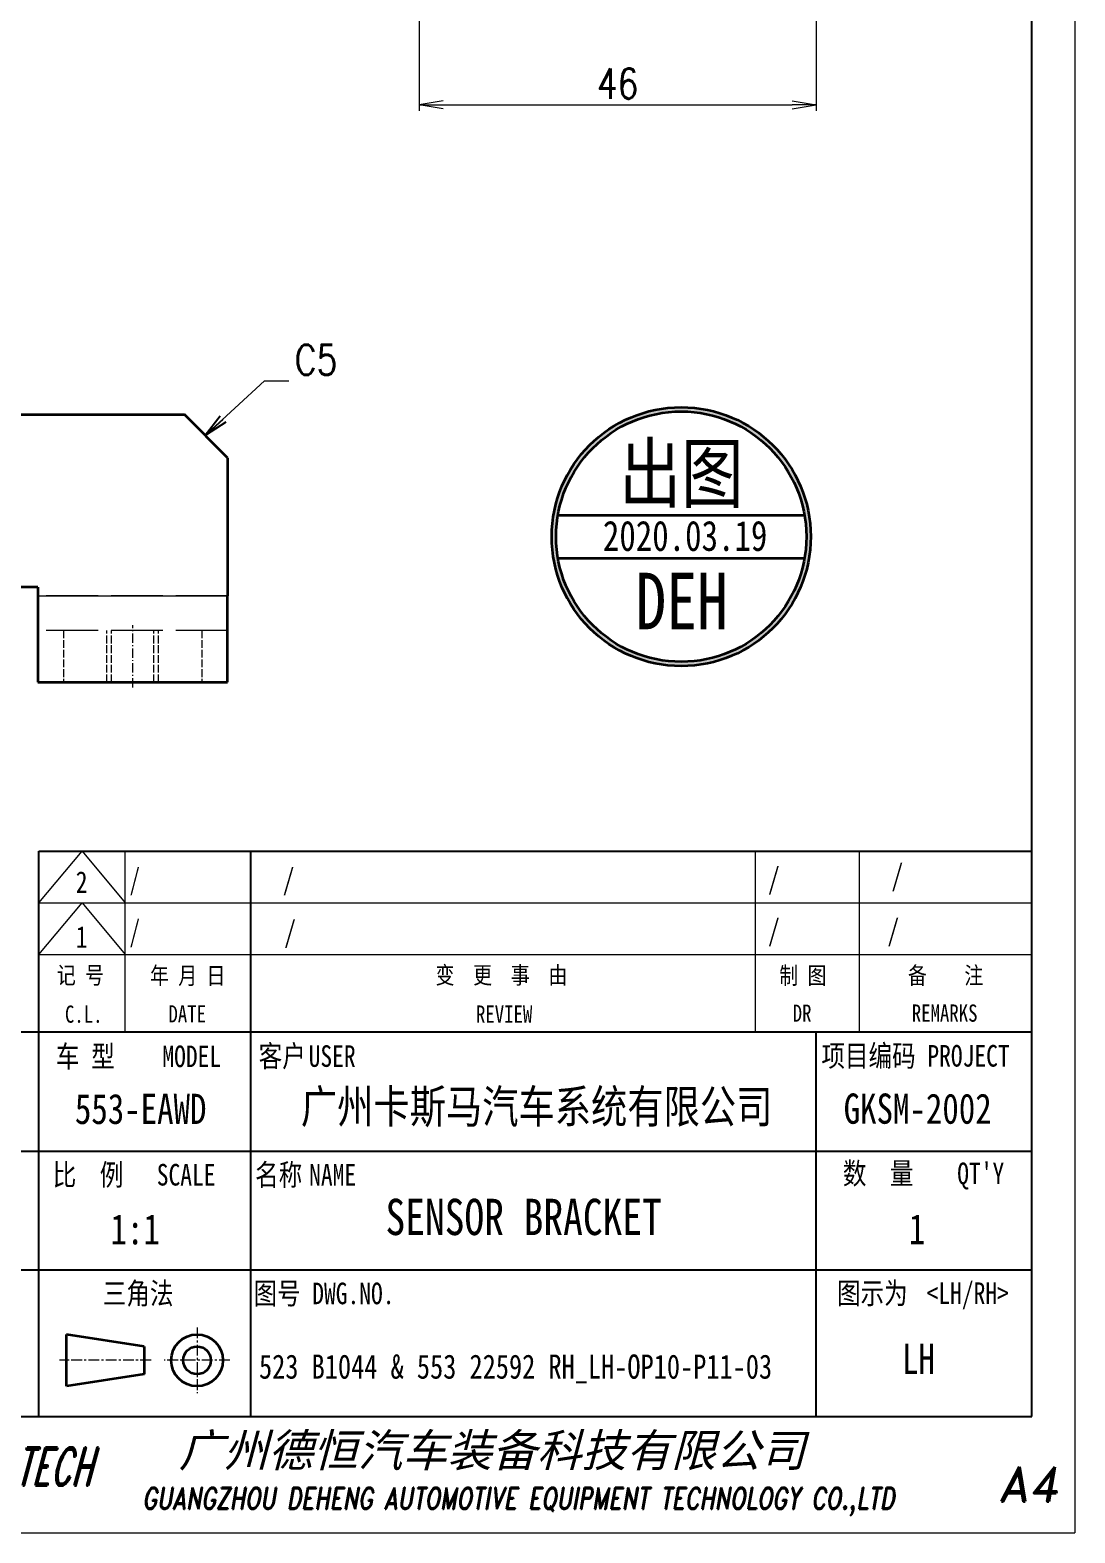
# Model space of a CAD drawing. Header units: millimetres. Extents: x -50143 to 104182, y -50696 to 54072.
# Drawn here: x -49018.4 to -48897.4, y 40741.1 to 40915.2 of the extents above; entities that cross this region are included whole.
import ezdxf
from ezdxf.enums import TextEntityAlignment as Align

# ---------------------------------------------------------------- set-up
doc = ezdxf.new("R2010")
doc.units = ezdxf.units.MM
doc.header["$LTSCALE"] = 0.5
for name, pattern in [('AM_ISO02W050x2', [3.75, 3, -0.75]), ('AM_ISO08W050x2', [9, 6, -0.75, 1.5, -0.75]), ('CENTER', [2, 1.25, -0.25, 0.25, -0.25]), ('DASHDOT', [18.5, 12, -3, 0.5, -3]), ('DASHED', [15, 12, -3])]:
    doc.linetypes.add(name, pattern=pattern)
for name, color, linetype, lineweight in [('DIM', 3, 'Continuous', 13), ('中心线', 2, 'AM_ISO08W050x2', 18), ('印章专用-出图', 1, 'Continuous', 80), ('图框', 7, 'Continuous', 18), ('粗实线', 7, 'Continuous', 35), ('虚线', 1, 'AM_ISO02W050x2', 18)]:
    doc.layers.add(name, color=color, linetype=linetype, lineweight=lineweight)
for name, color, linetype in [('图\\M+19E79\\M+195B6\\M+18E9A', 7, 'Continuous'), ('图号', 7, 'Continuous'), ('图名', 7, 'Continuous'), ('数量', 7, 'Continuous'), ('车型', 7, 'Continuous')]:
    doc.layers.add(name, color=color, linetype=linetype)
doc.layers.add('打印-禁用', color=7, linetype='Continuous', lineweight=15, plot=False)
doc.styles.add('DIM', font='romans.shx', dxfattribs={"width": 0.8, "bigfont": 'bigfont.shx'})
doc.styles.add('STYLE1', font='')
doc.styles.add('国标', font='simfang.ttf', dxfattribs={"width": 0.8})
doc.styles.add('标题\\M+18E9A', font='romand.shx', dxfattribs={"oblique": 10, "bigfont": 'bigfont.shx'})
doc.styles.get('STYLE1').set_extended_font_data('SimSun')
doc.dimstyles.new('DEH 1-1', dxfattribs={"dimtxt": 3.5, "dimasz": 2.5, "dimexe": 1, "dimexo": 0.625, "dimgap": 1.2, "dimtad": 1, "dimtoh": 1, "dimdsep": 46, "dimtxsty": 'DIM', "dimblk": 'OPEN', "dimcen": 0, "dimclrd": 8, "dimclre": 8, "dimclrt": 2, "dimazin": 2, "dimtfac": 0.5, "dimtmove": 0, "dimatfit": 3, "dimldrblk": 'OPEN', "dimfxl": 0, "dimtolj": 2, "dimlwd": 18, "dimlwe": 18, "dimarcsym": 0})
doc.dimstyles.new('DEH 1-1$0', dxfattribs={"dimtxt": 3.5, "dimasz": 2.5, "dimexe": 1, "dimexo": 0.625, "dimgap": 1.2, "dimtad": 1, "dimzin": 9, "dimdsep": 46, "dimtxsty": 'DIM', "dimblk": 'OPEN', "dimcen": 0, "dimclrd": 8, "dimclre": 8, "dimclrt": 2, "dimazin": 2, "dimtfac": 0.5, "dimtmove": 0, "dimatfit": 3, "dimldrblk": 'OPEN', "dimfxl": 0, "dimtolj": 2, "dimlwd": 18, "dimlwe": 18, "dimarcsym": 0})

# ---------------------------------------------------------------- blocks, each defined once
blk = doc.blocks.new('GZDEH零件A4图框V01版')
at = {"layer": '中心线', "color": 1, "linetype": 'CENTER', "lineweight": 5, "ltscale": 2}
for p, q in [((108.33, 23.8), (108.33, 16.2)), ((103, 20), (92.4, 20)), ((112.13, 20), (104.53, 20))]:
    blk.add_line(p, q, dxfattribs=at)
at = {"layer": '图\\M+19E79\\M+195B6\\M+18E9A', "linetype": 'Continuous'}
for p, q in [((205, 13.5), (205, 292)), ((205, 13.5), (205, 97)), ((90, 79), (205, 79)), ((90, 13.5), (90, 79)), ((25, 13.5), (205, 13.5))]:
    blk.add_line(p, q, dxfattribs=at)
at = {"layer": '图\\M+19E79\\M+195B6\\M+18E9A', "color": 9}
for p, q in [((114.5, 79), (114.5, 13.5)), ((205, 58), (25, 58)), ((114.5, 58), (114.5, 13.5)), ((180, 58), (180, 13.5)), ((25, 44.25), (205, 44.25)), ((25, 30.5), (205, 30.5))]:
    blk.add_line(p, q, dxfattribs=at)
at = {"layer": '图框', "color": 9}
for p, q in [((90, 73), (95, 79)), ((95, 79), (100, 73)), ((100, 58), (100, 79)), ((173, 58), (173, 79)), ((185, 79), (185, 58)), ((90, 73), (205, 73)), ((90, 67), (95, 73)), ((95, 73), (100, 67)), ((90, 67), (205, 67))]:
    blk.add_line(p, q, dxfattribs=at)
at = {"layer": '图框', "color": 2, "linetype": 'ByBlock', "lineweight": 35}
for p, q in [((102.2, 21.6), (93.2, 23)), ((93.2, 17), (93.2, 23)), ((102.2, 21.6), (102.2, 18.4)), ((102.2, 18.4), (93.2, 17))]:
    blk.add_line(p, q, dxfattribs=at)
for radius in [3, 1.6]:
    blk.add_circle((108.33, 20), radius, dxfattribs=at)
at = {"layer": '打印-禁用', "linetype": 'Continuous'}
for p in [(210, 297), (0, 0)]:
    blk.add_line(p, (210, 0), dxfattribs=at)
at = {"layer": '图\\M+19E79\\M+195B6\\M+18E9A', "color": 9, "style": '国标', "width": 0.8}
for s, p in [('车 型', (95.38, 55.27)), ('MODEL', (107.71, 55.22))]:
    blk.add_text(s, height=2.5, dxfattribs=at).set_placement(p, align=Align.MIDDLE)
for s, p in [('客户', (118.19, 54)), ('USER', (123.97, 54))]:
    blk.add_text(s, height=2.5, dxfattribs=at).set_placement(p, align=Align.CENTER)
for s, p in [('项目编码 PROJECT', (180.64, 54.03)), ('比  例\u3000', (91.61, 40.25)), ('SCALE', (103.66, 40.25)), ('名称\u3000', (115.05, 40.25)), ('NAME', (121.31, 40.25)), ('数  量', (183.12, 40.41)), ("QT'Y ", (196.37, 40.41)), ('三角法', (97.41, 26.5)), ('图号', (114.87, 26.5)), ('DWG.NO.', (121.67, 26.5)), ('图示为', (182.45, 26.53)), ('<LH/RH>', (192.82, 26.53))]:
    blk.add_text(s, height=2.5, dxfattribs=at).set_placement(p)
at = {"layer": '图\\M+19E79\\M+195B6\\M+18E9A', "color": 7, "lineweight": -3, "style": 'STYLE1', "oblique": 15}
blk.add_text('广州德恒汽车装备科技有限公司', height=3.8, dxfattribs=at).set_placement((106.21, 7.68))
at = {"layer": '图\\M+19E79\\M+195B6\\M+18E9A', "color": 7, "style": '标题\\M+18E9A'}
for s, height, oblique, width, p in [('DEH-TECH', 4.4, 15, 0.6, (86.78, 7.69)), ('GUANGZHOU DEHENG AUTOMOTIVE EQUIPMENT TECHNOLOGY CO.,LTD ', 2.5, 10, 0.75, (146.18, 3.62))]:
    blk.add_text(s, height=height, dxfattribs=dict(at, oblique=oblique, width=width)).set_placement(p, align=Align.MIDDLE)
at = {"layer": '图\\M+19E79\\M+195B6\\M+18E9A', "color": 7, "style": '标题\\M+18E9A', "oblique": 10}
blk.add_text('A4', height=4, dxfattribs=at).set_placement((204.57, 5.66), align=Align.MIDDLE)
at = {"layer": '图框', "color": 9, "style": '国标', "width": 0.8}
for s, p in [('记 号', (94.82, 63.62)), ('年 月 日', (107.24, 63.57)), ('变  更  事  由', (143.58, 63.63)), ('C.L.', (95.2, 59.11)), ('DATE', (107.19, 59.14)), ('REVIEW', (143.89, 59.11))]:
    blk.add_text(s, height=2, dxfattribs=at).set_placement(p, align=Align.CENTER)
for s, p in [('制 图', (178.49, 64.61)), ('备    注', (195.02, 64.64)), ('DR', (178.4, 60.22)), ('REMARKS', (194.91, 60.23))]:
    blk.add_text(s, height=2, dxfattribs=at).set_placement(p, align=Align.MIDDLE)
blk = doc.blocks.new('DEH A4')
at = {"layer": '图框'}
blk.add_blockref('GZDEH零件A4图框V01版', (0, 0), dxfattribs=at)
blk = doc.blocks.new('_Open')
at = {"color": 0, "linetype": 'ByBlock', "lineweight": -2}
for p, q in [((-1, 0.167), (0, 0)), ((-1, -0.167), (0, 0)), ((0, 0), (-1, 0))]:
    blk.add_line(p, q, dxfattribs=at)
blk = doc.blocks.new('*D253')
at = {"layer": 'Defpoints', "color": 0, "transparency": 16777216}
for p in [(-48927.33, 40934.91), (-48973.33, 40924.91), (-48927.33, 40906.57)]:
    blk.add_point(p, dxfattribs=at)
at = {"layer": 'DIM', "color": 8, "lineweight": 18, "transparency": 16777216}
for p, q in [((-48927.33, 40934.21), (-48927.33, 40905.87)), ((-48973.33, 40924.21), (-48973.33, 40905.87)), ((-48970.53, 40906.57), (-48930.13, 40906.57))]:
    blk.add_line(p, q, dxfattribs=at)
at = {"layer": 'DIM', "color": 8, "lineweight": 18, "transparency": 16777216, "xscale": 2.8, "yscale": 2.8, "zscale": 2.8, "rotation": 180}
blk.add_blockref('_Open', (-48973.33, 40906.57), dxfattribs=at)
at = {"layer": 'DIM', "color": 8, "lineweight": 18, "transparency": 16777216, "xscale": 2.8, "yscale": 2.8, "zscale": 2.8}
blk.add_blockref('_Open', (-48927.33, 40906.57), dxfattribs=at)
at = {"layer": 'DIM', "color": 2, "transparency": 16777216, "insert": (-48950.33, 40909.02), "char_height": 3.5, "attachment_point": 5, "style": 'DIM'}
blk.add_mtext('\\A2;46', dxfattribs=at)
blk = doc.blocks.new('出图章')
at = {"layer": '印章专用-出图'}
h = blk.add_hatch(color=256, dxfattribs=at)
h.paths.add_polyline_path([(15, 0, 1), (-15, 0, 1)])
h.paths.add_polyline_path([(14.5, 0, 1), (-14.5, 0, 1)], flags=16)
h.paths.add_polyline_path([(-7.31, -12.35), (7.41, -12.35), (7.41, -2.73), (-7.31, -2.73)], flags=8)
at = {"layer": '印章专用-出图', "lineweight": 35}
for p, q in [((-14.28, 2.5), (14.28, 2.5)), ((-14.28, -2.5), (14.28, -2.5))]:
    blk.add_line(p, q, dxfattribs=at)
for radius in [15, 14.5]:
    blk.add_circle((0, 0), radius, dxfattribs=at)
at = {"layer": '印章专用-出图', "color": 4, "style": '国标', "width": 0.8}
blk.add_text('DEH', height=6.562, dxfattribs=at).set_placement((0.05, -10.74), align=Align.CENTER)
at = {"layer": '印章专用-出图', "color": 3, "style": '国标', "width": 0.8}
blk.add_attdef('出图', text='', height=6.6, dxfattribs=at).set_placement((0, 7.35), align=Align.MIDDLE_CENTER)
at = {"layer": '印章专用-出图', "color": 2, "style": '国标', "width": 0.8}
blk.add_attdef('XXXX.XX.XX', text='', height=3.5, dxfattribs=at).set_placement((0.45, 0.1), align=Align.MIDDLE_CENTER)
blk = doc.blocks.new('YZ-CT')
at = {"layer": '印章专用-出图'}
blk.add_blockref('出图章', (0.63, 0), dxfattribs=at).add_auto_attribs({'出图': '出图', 'XXXX.XX.XX': '2020.03.19'})

msp = doc.modelspace()

# ---------------------------------------------------------------- linework, layer by layer
at = {"layer": '中心线', "linetype": 'DASHDOT', "ltscale": 0.18}
msp.add_line((-49006.508, 40839.069), (-49006.508, 40846.269), dxfattribs=at)
at = {"layer": '粗实线', "color": 7, "lineweight": 35}
for p, q in [((-49040.508, 40870.669), (-49000.508, 40870.669)), ((-49017.508, 40850.669), (-49057.508, 40850.669)), ((-49017.508, 40839.669), (-48995.508, 40839.669))]:
    msp.add_line(p, q, dxfattribs=at)
at = {"layer": '粗实线', "color": 7, "lineweight": 35, "ltscale": 0.176777}
msp.add_line((-48995.508, 40865.669), (-49000.508, 40870.669), dxfattribs=at)
at = {"layer": '粗实线', "color": 7, "lineweight": 35, "ltscale": 0.4}
msp.add_line((-48995.508, 40865.669), (-48995.508, 40849.669), dxfattribs=at)
at = {"layer": '粗实线', "color": 7, "lineweight": 35, "ltscale": 0.025}
msp.add_line((-49017.508, 40850.669), (-49017.508, 40849.669), dxfattribs=at)
at = {"layer": '粗实线', "color": 7, "lineweight": 13}
msp.add_line((-49017.508, 40849.669), (-48995.508, 40849.669), dxfattribs=at)
at = {"layer": '粗实线', "color": 7, "lineweight": 35, "ltscale": 0.25}
for p, q in [((-49017.508, 40849.669), (-49017.508, 40839.669)), ((-48995.508, 40839.669), (-48995.508, 40849.669))]:
    msp.add_line(p, q, dxfattribs=at)
at = {"layer": '虚线', "linetype": 'DASHED'}
for p, q in [((-48995.508, 40849.669), (-49017.508, 40849.669)), ((-48995.508, 40845.669), (-49017.508, 40845.669))]:
    msp.add_line(p, q, dxfattribs=at)
at = {"layer": '虚线', "linetype": 'DASHED', "ltscale": 0.15}
for p, q in [((-49014.508, 40845.669), (-49014.508, 40839.669)), ((-49009.508, 40839.669), (-49009.508, 40845.669)), ((-49009.508, 40839.669), (-49009.508, 40845.669)), ((-49008.967, 40839.669), (-49008.967, 40845.669)), ((-49008.967, 40839.669), (-49008.967, 40845.669)), ((-49004.05, 40839.669), (-49004.05, 40845.669)), ((-49004.05, 40839.669), (-49004.05, 40845.669)), ((-49003.508, 40839.669), (-49003.508, 40845.669)), ((-49003.508, 40839.669), (-49003.508, 40845.669)), ((-48998.508, 40845.669), (-48998.508, 40839.669))]:
    msp.add_line(p, q, dxfattribs=at)

# ---------------------------------------------------------------- block references
at = {"layer": '印章专用-出图'}
msp.add_blockref('YZ-CT', (-48943.603, 40856.533), dxfattribs=at)
at = {"layer": '图框'}
msp.add_blockref('DEH A4', (-49107.376, 40741.105), dxfattribs=at)

# ---------------------------------------------------------------- texts
at = {"layer": 'DIM', "color": 2, "insert": (-48987.724, 40875.27), "char_height": 3.5, "attachment_point": 7, "style": 'DIM'}
msp.add_mtext('\\A2;C5', dxfattribs=at)
at = {"layer": '图\\M+19E79\\M+195B6\\M+18E9A', "color": 3, "style": '国标'}
for s, height, width, p in [('2', 2.5, 0.8, (-49013.098, 40815.261)), ('/', 2.5, 0.705904, (-49006.866, 40815.577)), ('/', 2.5, 0.8, (-48989.131, 40815.577)), ('/', 2.5, 0.8, (-48932.926, 40815.675)), ('/', 2.5, 0.8, (-48918.631, 40816.046)), ('1', 2.5, 0.8, (-49013.109, 40808.901)), ('/', 2.5, 0.705904, (-49006.866, 40809.577)), ('/', 2.5, 0.8, (-48988.959, 40809.492)), ('/', 2.5, 0.8, (-48932.926, 40809.675)), ('/', 2.5, 0.8, (-48919.095, 40809.686)), ('广州卡斯马汽车系统有限公司', 3.85, 0.8, (-48987.031, 40788.586)), ('GKSM-2002', 3.5, 0.8, (-48924.159, 40788.515)), ('1:1', 3.5, 0.8, (-49009.076, 40774.538))]:
    msp.add_text(s, height=height, dxfattribs=dict(at, width=width)).set_placement(p)
at = {"layer": '图\\M+19E79\\M+195B6\\M+18E9A', "color": 3, "style": '国标', "width": 0.8}
msp.add_text('LH', height=3.5, dxfattribs=at).set_placement((-48915.504, 40759.521), align=Align.CENTER)
at = {"layer": '图号', "color": 3, "style": '国标', "width": 0.8}
msp.add_text('523 B1044 & 553 22592 RH_LH-OP10-P11-03', height=2.8, dxfattribs=at).set_placement((-48991.876, 40758.978))
at = {"layer": '图名', "color": 3, "style": '国标', "width": 0.8}
msp.add_text('SENSOR BRACKET', height=4.2, dxfattribs=at).set_placement((-48961.224, 40775.618), align=Align.CENTER)
at = {"layer": '数量', "color": 3, "style": '国标', "width": 0.8}
msp.add_text('1', height=3.5, dxfattribs=at).set_placement((-48915.658, 40774.553), align=Align.CENTER)
at = {"layer": '车型', "color": 3, "style": '国标', "width": 0.8}
msp.add_text('553-EAWD', height=3.5, dxfattribs=at).set_placement((-49005.582, 40788.486), align=Align.CENTER)

# ---------------------------------------------------------------- dimensions: what is measured, and where the dimension line sits
at = {"layer": 'DIM'}
dim = msp.add_linear_dim(base=(-48927.329, 40906.569), p1=(-48973.329, 40924.912), p2=(-48927.329, 40934.912), dimstyle='DEH 1-1$0', override={"dimasz": 2.8, "dimexe": 0.69965, "dimexo": 0.69965, "dimgap": 0.69965}, dxfattribs=at)
dim.commit()
dim.dimension.update_dxf_attribs({"geometry": '*D253', "text_midpoint": (-48950.329, 40909.018)})

# ---------------------------------------------------------------- leaders
msp.add_leader([(-48998.105, 40868.265), (-48991.223, 40874.57), (-48988.423, 40874.57)], dimstyle='DEH 1-1', override={"dimasz": 2.8, "dimexe": 0.69965, "dimexo": 0.69965, "dimgap": 0.69965}, dxfattribs=at)

doc.saveas('drawing.dxf')
